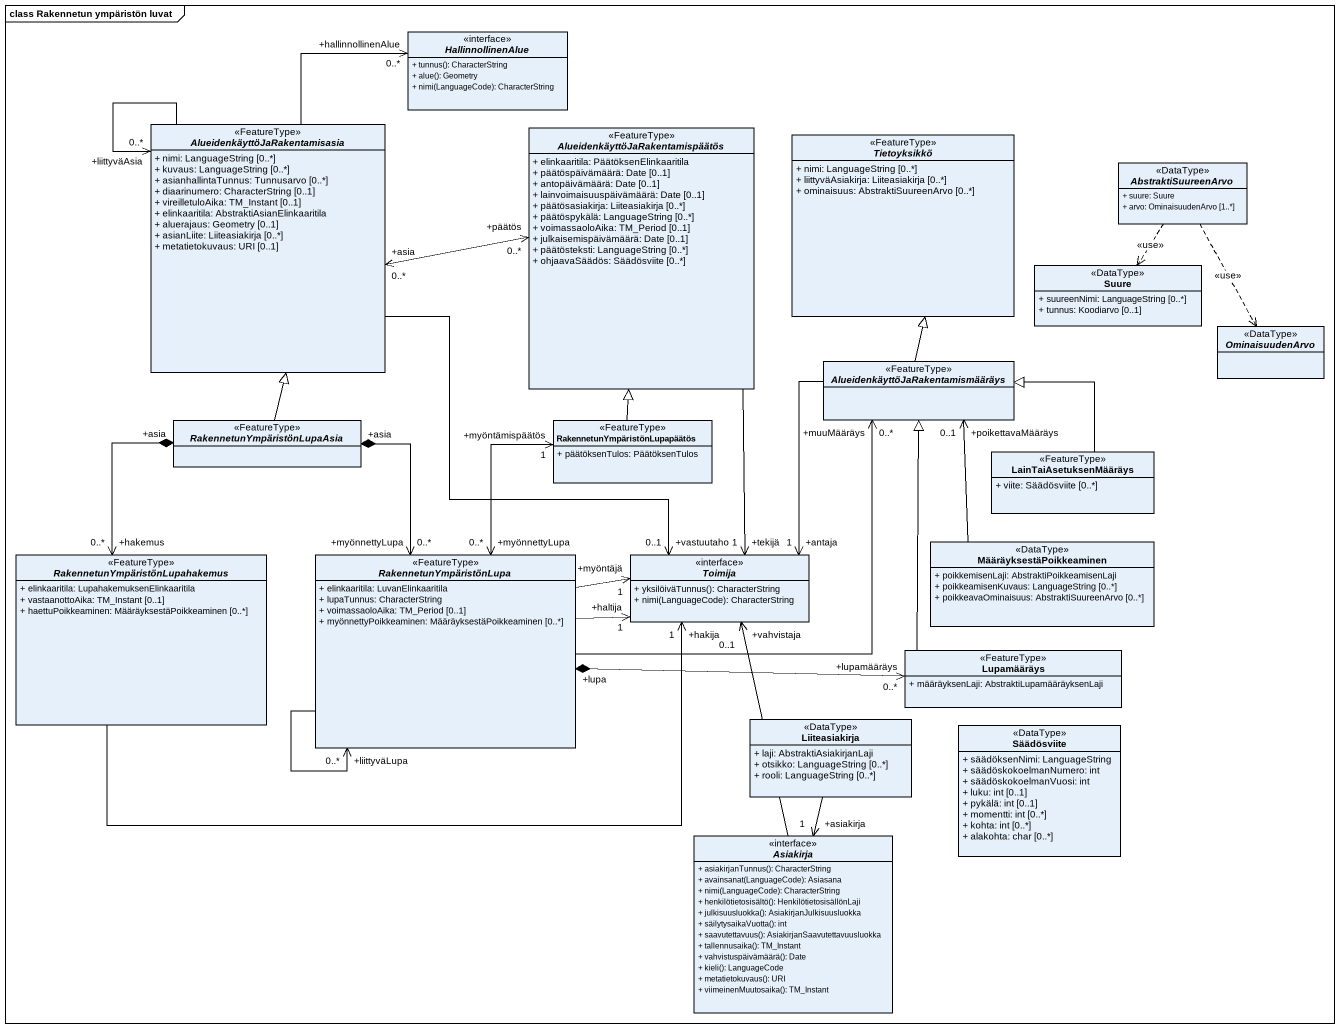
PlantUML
@startuml
mainframe class Rakennetun ympäristön luvat
hide circle
hide empty members
skinparam classAttributeIconSize 0
interface HallinnollinenAlue {
  + tunnus(): CharacterString
  + alue(): Geometry
  + nimi(LanguageCode): CharacterString
}
abstract class "AlueidenkäyttöJaRakentamisasia" as AlueidenkäyttöJaRakentamisas <<FeatureType>> {
  + nimi: LanguageString [0..*]
  + kuvaus: LanguageString [0..*]
  + asianhallintaTunnus: Tunnusarvo [0..*]
  + diaarinumero: CharacterString [0..1]
  + vireilletuloAika: TM_Instant [0..1]
  + elinkaaritila: AbstraktiAsianElinkaaritila
  + aluerajaus: Geometry [0..1]
  + asianLiite: Liiteasiakirja [0..*]
  + metatietokuvaus: URI [0..1]
}
abstract class "AlueidenkäyttöJaRakentamispäätös" as AlueidenkäyttöJaRakentamispä <<FeatureType>> {
  + elinkaaritila: PäätöksenElinkaaritila
  + päätöspäivämäärä: Date [0..1]
  + antopäivämäärä: Date [0..1]
  + lainvoimaisuuspäivämäärä: Date [0..1]
  + päätösasiakirja: Liiteasiakirja [0..*]
  + päätöspykälä: LanguageString [0..*]
  + voimassaoloAika: TM_Period [0..1]
  + julkaisemispäivämäärä: Date [0..1]
  + päätösteksti: LanguageString [0..*]
  + ohjaavaSäädös: Säädösviite [0..*]
}
abstract class Tietoyksikkö <<FeatureType>> {
  + nimi: LanguageString [0..*]
  + liittyväAsiakirja: Liiteasiakirja [0..*]
  + ominaisuus: AbstraktiSuureenArvo [0..*]
}
abstract class AbstraktiSuureenArvo <<DataType>> {
  + suure: Suure
  + arvo: OminaisuudenArvo [1..*]
}
class Suure <<DataType>> {
  + suureenNimi: LanguageString [0..*]
  + tunnus: Koodiarvo [0..1]
}
abstract class OminaisuudenArvo <<DataType>>
abstract class "AlueidenkäyttöJaRakentamismääräys" as AlueidenkäyttöJaRakentamismä <<FeatureType>>
abstract class RakennetunYmpäristönLupaAsia <<FeatureType>>
class "RakennetunYmpäristönLupapäätös" as RakennetunYmpäristönLupapäät <<FeatureType>> {
  + päätöksenTulos: PäätöksenTulos
}
class LainTaiAsetuksenMääräys <<FeatureType>> {
  + viite: Säädösviite [0..*]
}
abstract class "RakennetunYmpäristönLupahakemus" as RakennetunYmpäristönLupahake <<FeatureType>> {
  + elinkaaritila: LupahakemuksenElinkaaritila
  + vastaanottoAika: TM_Instant [0..1]
  + haettuPoikkeaminen: MääräyksestäPoikkeaminen [0..*]
}
abstract class RakennetunYmpäristönLupa <<FeatureType>> {
  + elinkaaritila: LuvanElinkaaritila
  + lupaTunnus: CharacterString
  + voimassaoloAika: TM_Period [0..1]
  + myönnettyPoikkeaminen: MääräyksestäPoikkeaminen [0..*]
}
interface Toimija {
  + yksilöiväTunnus(): CharacterString
  + nimi(LanguageCode): CharacterString
}
class MääräyksestäPoikkeaminen <<DataType>> {
  + poikkemisenLaji: AbstraktiPoikkeamisenLaji
  + poikkeamisenKuvaus: LanguageString [0..*]
  + poikkeavaOminaisuus: AbstraktiSuureenArvo [0..*]
}
class Lupamääräys <<FeatureType>> {
  + määräyksenLaji: AbstraktiLupamääräyksenLaji
}
class Liiteasiakirja <<DataType>> {
  + laji: AbstraktiAsiakirjanLaji
  + otsikko: LanguageString [0..*]
  + rooli: LanguageString [0..*]
}
class Säädösviite <<DataType>> {
  + säädöksenNimi: LanguageString
  + säädöskokoelmanNumero: int
  + säädöskokoelmanVuosi: int
  + luku: int [0..1]
  + pykälä: int [0..1]
  + momentti: int [0..*]
  + kohta: int [0..*]
  + alakohta: char [0..*]
}
interface Asiakirja {
  + asiakirjanTunnus(): CharacterString
  + avainsanat(LanguageCode): Asiasana
  + nimi(LanguageCode): CharacterString
  + henkilötietosisältö(): HenkilötietosisällönLaji
  + julkisuusluokka(): AsiakirjanJulkisuusluokka
  + säilytysaikaVuotta(): int
  + saavutettavuus(): AsiakirjanSaavutettavuusluokka
  + tallennusaika(): TM_Instant
  + vahvistuspäivämäärä(): Date
  + kieli(): LanguageCode
  + metatietokuvaus(): URI
  + viimeinenMuutosaika(): TM_Instant
}
AlueidenkäyttöJaRakentamisas -up-> "+hallinnollinenAlue\n0..*" HallinnollinenAlue
AlueidenkäyttöJaRakentamisas --> "+liittyväAsia\n0..*" AlueidenkäyttöJaRakentamisas
AlueidenkäyttöJaRakentamispä "+päätös\n0..*" <-left-> "+asia\n0..*" AlueidenkäyttöJaRakentamisas
AlueidenkäyttöJaRakentamispä --> "+tekijä\n1" Toimija
AbstraktiSuureenArvo ..> Suure : <<use>>
AbstraktiSuureenArvo ..> OminaisuudenArvo : <<use>>
AlueidenkäyttöJaRakentamismä -up-|> Tietoyksikkö
AlueidenkäyttöJaRakentamismä --> "+antaja\n1" Toimija
RakennetunYmpäristönLupaAsia -up-|> AlueidenkäyttöJaRakentamisas
RakennetunYmpäristönLupaAsia "+asia" *--> "+myönnettyLupa\n0..*" RakennetunYmpäristönLupa
RakennetunYmpäristönLupapäät -up-|> AlueidenkäyttöJaRakentamispä
RakennetunYmpäristönLupapäät "+myöntämispäätös\n1" <--> "+myönnettyLupa\n0..*" RakennetunYmpäristönLupa
LainTaiAsetuksenMääräys -left-|> AlueidenkäyttöJaRakentamismä
RakennetunYmpäristönLupahake "+hakemus\n0..*" <-up-* "+asia" RakennetunYmpäristönLupaAsia
RakennetunYmpäristönLupahake -right-> "+hakija\n1" Toimija
RakennetunYmpäristönLupa -right-> "+muuMääräys\n0..*" AlueidenkäyttöJaRakentamismä
RakennetunYmpäristönLupa --> "+liittyväLupa\n0..*" RakennetunYmpäristönLupa
RakennetunYmpäristönLupa -right-> "+myöntäjä\n1" Toimija
RakennetunYmpäristönLupa -right-> "+haltija\n1" Toimija
Toimija "+vastuutaho\n0..1" <-up- AlueidenkäyttöJaRakentamisas
MääräyksestäPoikkeaminen -up-> "+poikettavaMääräys\n0..1" AlueidenkäyttöJaRakentamismä
Lupamääräys -up-|> AlueidenkäyttöJaRakentamismä
Lupamääräys "+lupamääräys\n0..*" <-left-* "+lupa" RakennetunYmpäristönLupa
Liiteasiakirja --> "+asiakirja\n1" Asiakirja
Asiakirja -up-> "+vahvistaja\n0..1" Toimija
@enduml
